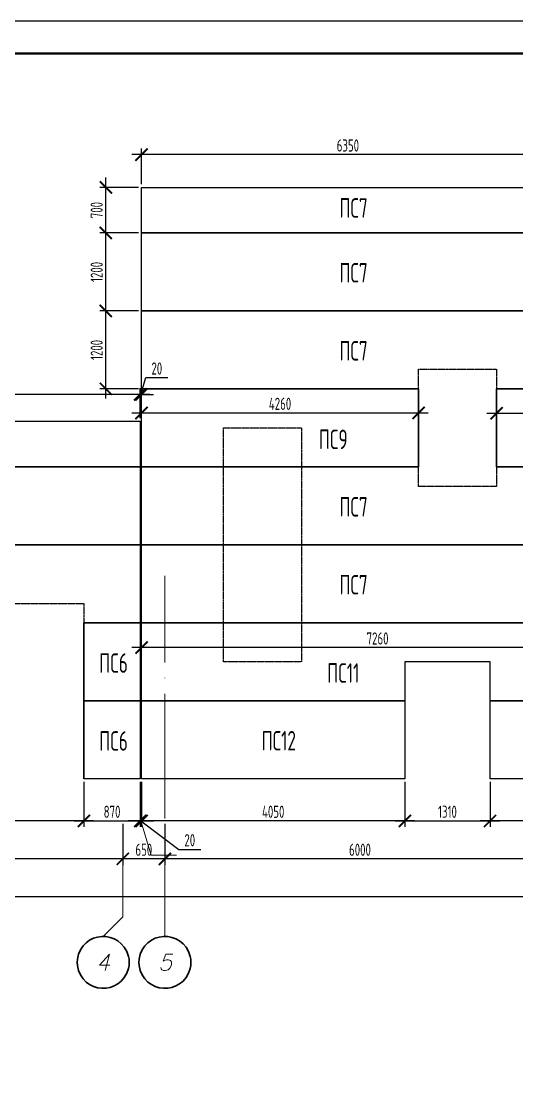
# Model space of a CAD drawing. Header units: millimetres. Extents: x 148937 to 2048786, y 870 to 351006.
# Drawn here: x 667333 to 674958, y 252734 to 268991 of the extents above; entities that cross this region are included whole.
import ezdxf
from ezdxf.enums import TextEntityAlignment as Align

# ---------------------------------------------------------------- set-up
doc = ezdxf.new("R2010")
doc.units = ezdxf.units.MM
doc.linetypes.add('_ШТР__2__1_', pattern=[3, 2, -1])
doc.layers.get('Defpoints').update_dxf_attribs({"color": 4})
doc.layers.add('PDF _Геометрия', color=7, linetype='Continuous')
doc.layers.add('PDF _Сплошная заливка', color=7, linetype='Continuous', true_color=0x007eff)
doc.layers.add('Размер', color=72, linetype='Continuous', lineweight=0)
doc.layers.add('Текстовые примечания', color=52, linetype='Continuous', lineweight=25)
doc.styles.add('_PP_Text Style', font='cs_gost2304.shx', dxfattribs={"width": 0.8})
doc.styles.add('М2.5', font='isocpeui.ttf', dxfattribs={"height": 2.5})
doc.styles.add('М3', font='isocpeui.ttf', dxfattribs={"height": 3})
doc.dimstyles.new('_PP_DIM Style', dxfattribs={"dimtxt": 2.5, "dimasz": 2.5, "dimexe": 1.25, "dimexo": 0.625, "dimtad": 1, "dimdec": 0, "dimrnd": 0.001, "dimtxsty": '_PP_Text Style', "dimblk": 'ARCHTICK', "dimcen": 2.5, "dimdle": 2, "dimadec": 0, "dimazin": 2, "dimtfac": 0.75, "dimtdec": 0, "dimtmove": 1, "dimatfit": 3, "dimfxl": 1, "dimtfill": 1, "dimtolj": 1, "dimarcsym": 0})

# ---------------------------------------------------------------- blocks, each defined once
blk = doc.blocks.new('_ArchTick')
at = {"color": 0, "linetype": 'ByBlock', "const_width": 0.15}
blk.add_lwpolyline([(-0.5, -0.5), (0.5, 0.5)], dxfattribs=at)
blk = doc.blocks.new('*D276')
at = {"layer": 'Defpoints', "color": 0, "ltscale": 75, "transparency": 16777216}
for p in [(654546, 256103), (699543, 256103), (654546, 255519)]:
    blk.add_point(p, dxfattribs=at)
at = {"layer": 'Размер', "color": 0, "lineweight": -2, "ltscale": 75, "transparency": 16777216}
for p, q in [((654546, 256056), (654546, 255425)), ((699543, 256056), (699543, 255425)), ((699693, 255519), (654396, 255519))]:
    blk.add_line(p, q, dxfattribs=at)
at = {"layer": 'Размер', "color": 0, "lineweight": -2, "ltscale": 75, "transparency": 16777216, "xscale": 187.5, "yscale": 187.5, "zscale": 187.5, "rotation": 180}
blk.add_blockref('_ArchTick', (654546, 255519), dxfattribs=at)
at = {"layer": 'Размер', "color": 0, "lineweight": -2, "ltscale": 75, "transparency": 16777216, "xscale": 187.5, "yscale": 187.5, "zscale": 187.5}
blk.add_blockref('_ArchTick', (699543, 255519), dxfattribs=at)
at = {"layer": 'Размер', "color": 0, "ltscale": 75, "transparency": 16777216, "insert": (677044, 255659), "char_height": 187.5, "attachment_point": 5, "style": '_PP_Text Style', "bg_fill": 3, "box_fill_scale": 1.1, "bg_fill_color": 256, "bg_fill_true_color": 13158600, "bg_fill_transparency": 0}
blk.add_mtext('\\A1;45000', dxfattribs=at)
blk = doc.blocks.new('*D242')
at = {"layer": 'Defpoints', "color": 0, "ltscale": 75, "transparency": 16777216}
for p in [(669545, 256687), (675545, 256687), (669545, 256103)]:
    blk.add_point(p, dxfattribs=at)
at = {"layer": 'Размер', "color": 0, "lineweight": -2, "ltscale": 75, "transparency": 16777216}
for p, q in [((669545, 256640), (669545, 256009)), ((675545, 256640), (675545, 256009)), ((675695, 256103), (669395, 256103))]:
    blk.add_line(p, q, dxfattribs=at)
at = {"layer": 'Размер', "color": 0, "lineweight": -2, "ltscale": 75, "transparency": 16777216, "xscale": 187.5, "yscale": 187.5, "zscale": 187.5, "rotation": 180}
blk.add_blockref('_ArchTick', (669545, 256103), dxfattribs=at)
at = {"layer": 'Размер', "color": 0, "lineweight": -2, "ltscale": 75, "transparency": 16777216, "xscale": 187.5, "yscale": 187.5, "zscale": 187.5}
blk.add_blockref('_ArchTick', (675545, 256103), dxfattribs=at)
at = {"layer": 'Размер', "color": 0, "ltscale": 75, "transparency": 16777216, "insert": (672545, 256244), "char_height": 187.5, "attachment_point": 5, "style": '_PP_Text Style', "bg_fill": 3, "box_fill_scale": 1.1, "bg_fill_color": 256, "bg_fill_true_color": 13158600, "bg_fill_transparency": 0}
blk.add_mtext('\\A1;6000', dxfattribs=at)
blk = doc.blocks.new('*D278')
at = {"layer": 'Defpoints', "color": 0, "ltscale": 75, "transparency": 16777216}
for p in [(668896, 256687), (669545, 256687), (668896, 256103)]:
    blk.add_point(p, dxfattribs=at)
at = {"layer": 'Размер', "color": 0, "lineweight": -2, "ltscale": 75, "transparency": 16777216}
for p, q in [((668896, 256640), (668896, 256009)), ((669545, 256640), (669545, 256009)), ((669695, 256103), (668746, 256103))]:
    blk.add_line(p, q, dxfattribs=at)
at = {"layer": 'Размер', "color": 0, "lineweight": -2, "ltscale": 75, "transparency": 16777216, "xscale": 187.5, "yscale": 187.5, "zscale": 187.5, "rotation": 180}
blk.add_blockref('_ArchTick', (668896, 256103), dxfattribs=at)
at = {"layer": 'Размер', "color": 0, "lineweight": -2, "ltscale": 75, "transparency": 16777216, "xscale": 187.5, "yscale": 187.5, "zscale": 187.5}
blk.add_blockref('_ArchTick', (669545, 256103), dxfattribs=at)
at = {"layer": 'Размер', "color": 0, "ltscale": 75, "transparency": 16777216, "insert": (669220, 256244), "char_height": 187.5, "attachment_point": 5, "style": '_PP_Text Style', "bg_fill": 3, "box_fill_scale": 1.1, "bg_fill_color": 256, "bg_fill_true_color": 13158600, "bg_fill_transparency": 0}
blk.add_mtext('\\A1;650', dxfattribs=at)
blk = doc.blocks.new('*D243')
at = {"layer": 'Defpoints', "color": 0, "ltscale": 75, "transparency": 16777216}
for p in [(664546, 256687), (668896, 256687), (664546, 256103)]:
    blk.add_point(p, dxfattribs=at)
at = {"layer": 'Размер', "color": 0, "lineweight": -2, "ltscale": 75, "transparency": 16777216}
for p, q in [((664546, 256640), (664546, 256009)), ((668896, 256640), (668896, 256009)), ((669046, 256103), (664396, 256103))]:
    blk.add_line(p, q, dxfattribs=at)
at = {"layer": 'Размер', "color": 0, "lineweight": -2, "ltscale": 75, "transparency": 16777216, "xscale": 187.5, "yscale": 187.5, "zscale": 187.5, "rotation": 180}
blk.add_blockref('_ArchTick', (664546, 256103), dxfattribs=at)
at = {"layer": 'Размер', "color": 0, "lineweight": -2, "ltscale": 75, "transparency": 16777216, "xscale": 187.5, "yscale": 187.5, "zscale": 187.5}
blk.add_blockref('_ArchTick', (668896, 256103), dxfattribs=at)
at = {"layer": 'Размер', "color": 0, "ltscale": 75, "transparency": 16777216, "insert": (666721, 256244), "char_height": 187.5, "attachment_point": 5, "style": '_PP_Text Style', "bg_fill": 3, "box_fill_scale": 1.1, "bg_fill_color": 256, "bg_fill_true_color": 13158600, "bg_fill_transparency": 0}
blk.add_mtext('\\A1;4350', dxfattribs=at)
blk = doc.blocks.new('*D284')
at = {"layer": 'Defpoints', "color": 0, "ltscale": 75, "transparency": 16777216}
for p in [(674546, 257336), (681534, 257336), (674546, 256687)]:
    blk.add_point(p, dxfattribs=at)
at = {"layer": 'Размер', "color": 0, "lineweight": -2, "ltscale": 75, "transparency": 16777216}
for p, q in [((674546, 257289), (674546, 256594)), ((681534, 257289), (681534, 256594)), ((681684, 256687), (674396, 256687))]:
    blk.add_line(p, q, dxfattribs=at)
at = {"layer": 'Размер', "color": 0, "lineweight": -2, "ltscale": 75, "transparency": 16777216, "xscale": 187.5, "yscale": 187.5, "zscale": 187.5, "rotation": 180}
blk.add_blockref('_ArchTick', (674546, 256687), dxfattribs=at)
at = {"layer": 'Размер', "color": 0, "lineweight": -2, "ltscale": 75, "transparency": 16777216, "xscale": 187.5, "yscale": 187.5, "zscale": 187.5}
blk.add_blockref('_ArchTick', (681534, 256687), dxfattribs=at)
at = {"layer": 'Размер', "color": 0, "ltscale": 75, "transparency": 16777216, "insert": (678040, 256828), "char_height": 187.5, "attachment_point": 5, "style": '_PP_Text Style', "bg_fill": 3, "box_fill_scale": 1.1, "bg_fill_color": 256, "bg_fill_true_color": 13158600, "bg_fill_transparency": 0}
blk.add_mtext('\\A1;6990', dxfattribs=at)
blk = doc.blocks.new('*D285')
at = {"layer": 'Defpoints', "color": 0, "ltscale": 75, "transparency": 16777216}
for p in [(669184, 257336), (673235, 257336), (669184, 256687)]:
    blk.add_point(p, dxfattribs=at)
at = {"layer": 'Размер', "color": 0, "lineweight": -2, "ltscale": 75, "transparency": 16777216}
for p, q in [((669184, 257289), (669184, 256594)), ((673235, 257289), (673235, 256594)), ((673385, 256687), (669034, 256687))]:
    blk.add_line(p, q, dxfattribs=at)
at = {"layer": 'Размер', "color": 0, "lineweight": -2, "ltscale": 75, "transparency": 16777216, "xscale": 187.5, "yscale": 187.5, "zscale": 187.5, "rotation": 180}
blk.add_blockref('_ArchTick', (669184, 256687), dxfattribs=at)
at = {"layer": 'Размер', "color": 0, "lineweight": -2, "ltscale": 75, "transparency": 16777216, "xscale": 187.5, "yscale": 187.5, "zscale": 187.5}
blk.add_blockref('_ArchTick', (673235, 256687), dxfattribs=at)
at = {"layer": 'Размер', "color": 0, "ltscale": 75, "transparency": 16777216, "insert": (671210, 256828), "char_height": 187.5, "attachment_point": 5, "style": '_PP_Text Style', "bg_fill": 3, "box_fill_scale": 1.1, "bg_fill_color": 256, "bg_fill_true_color": 13158600, "bg_fill_transparency": 0}
blk.add_mtext('\\A1;4050', dxfattribs=at)
blk = doc.blocks.new('*D286')
at = {"layer": 'Defpoints', "color": 0, "ltscale": 75, "transparency": 16777216}
for p in [(669164, 257336), (669184, 257336), (669164, 256687)]:
    blk.add_point(p, dxfattribs=at)
at = {"layer": 'Размер', "color": 0, "lineweight": -2, "ltscale": 75, "transparency": 16777216}
for p, q in [((669164, 257289), (669164, 256594)), ((669184, 257289), (669184, 256594)), ((669164, 256687), (668977, 256687)), ((669184, 256687), (669164, 256687)), ((669184, 256687), (669164, 256687)), ((669174, 256687), (669759, 256249)), ((669184, 256687), (669371, 256687)), ((669759, 256249), (670095, 256249))]:
    blk.add_line(p, q, dxfattribs=at)
at = {"layer": 'Размер', "color": 0, "lineweight": -2, "ltscale": 75, "transparency": 16777216, "xscale": 187.5, "yscale": 187.5, "zscale": 187.5}
blk.add_blockref('_ArchTick', (669164, 256687), dxfattribs=at)
at = {"layer": 'Размер', "color": 0, "lineweight": -2, "ltscale": 75, "transparency": 16777216, "xscale": 187.5, "yscale": 187.5, "zscale": 187.5, "rotation": 180}
blk.add_blockref('_ArchTick', (669184, 256687), dxfattribs=at)
at = {"layer": 'Размер', "color": 0, "ltscale": 75, "transparency": 16777216, "insert": (669927, 256390), "char_height": 187.5, "attachment_point": 5, "style": '_PP_Text Style', "bg_fill": 3, "box_fill_scale": 1.1, "bg_fill_color": 256, "bg_fill_true_color": 13158600, "bg_fill_transparency": 0}
blk.add_mtext('\\A1;20', dxfattribs=at)
blk = doc.blocks.new('*D287')
at = {"layer": 'Defpoints', "color": 0, "ltscale": 75, "transparency": 16777216}
for p in [(665296, 257336), (668297, 257336), (665296, 256687)]:
    blk.add_point(p, dxfattribs=at)
at = {"layer": 'Размер', "color": 0, "lineweight": -2, "ltscale": 75, "transparency": 16777216}
for p, q in [((665296, 257289), (665296, 256594)), ((668297, 257289), (668297, 256594)), ((668447, 256687), (665146, 256687))]:
    blk.add_line(p, q, dxfattribs=at)
at = {"layer": 'Размер', "color": 0, "lineweight": -2, "ltscale": 75, "transparency": 16777216, "xscale": 187.5, "yscale": 187.5, "zscale": 187.5, "rotation": 180}
blk.add_blockref('_ArchTick', (665296, 256687), dxfattribs=at)
at = {"layer": 'Размер', "color": 0, "lineweight": -2, "ltscale": 75, "transparency": 16777216, "xscale": 187.5, "yscale": 187.5, "zscale": 187.5}
blk.add_blockref('_ArchTick', (668297, 256687), dxfattribs=at)
at = {"layer": 'Размер', "color": 0, "ltscale": 75, "transparency": 16777216, "insert": (666796, 256828), "char_height": 187.5, "attachment_point": 5, "style": '_PP_Text Style', "bg_fill": 3, "box_fill_scale": 1.1, "bg_fill_color": 256, "bg_fill_true_color": 13158600, "bg_fill_transparency": 0}
blk.add_mtext('\\A1;3000', dxfattribs=at)
blk = doc.blocks.new('*D250')
at = {"layer": 'Defpoints', "color": 0, "ltscale": 75, "transparency": 16777216}
for p in [(669184, 266937), (669184, 266434), (675534, 266434)]:
    blk.add_point(p, dxfattribs=at)
at = {"layer": 'Размер', "color": 0, "lineweight": -2, "ltscale": 75, "transparency": 16777216}
for p, q in [((675684, 266937), (669034, 266937)), ((669184, 266481), (669184, 267031)), ((675534, 266481), (675534, 267031))]:
    blk.add_line(p, q, dxfattribs=at)
at = {"layer": 'Размер', "color": 0, "lineweight": -2, "ltscale": 75, "transparency": 16777216, "xscale": 187.5, "yscale": 187.5, "zscale": 187.5, "rotation": 180}
blk.add_blockref('_ArchTick', (669184, 266937), dxfattribs=at)
at = {"layer": 'Размер', "color": 0, "lineweight": -2, "ltscale": 75, "transparency": 16777216, "xscale": 187.5, "yscale": 187.5, "zscale": 187.5}
blk.add_blockref('_ArchTick', (675534, 266937), dxfattribs=at)
at = {"layer": 'Размер', "color": 0, "ltscale": 75, "transparency": 16777216, "insert": (672359, 267078), "char_height": 187.5, "attachment_point": 5, "style": '_PP_Text Style', "bg_fill": 3, "box_fill_scale": 1.1, "bg_fill_color": 256, "bg_fill_true_color": 13158600, "bg_fill_transparency": 0}
blk.add_mtext('\\A1;6350', dxfattribs=at)
blk = doc.blocks.new('*D251')
at = {"layer": 'Defpoints', "color": 0, "ltscale": 75, "transparency": 16777216}
for p in [(664554, 263249), (664554, 262835), (669164, 262835)]:
    blk.add_point(p, dxfattribs=at)
at = {"layer": 'Размер', "color": 0, "lineweight": -2, "ltscale": 75, "transparency": 16777216}
for p, q in [((669314, 263249), (664404, 263249)), ((664554, 262882), (664554, 263343)), ((669164, 262882), (669164, 263343))]:
    blk.add_line(p, q, dxfattribs=at)
at = {"layer": 'Размер', "color": 0, "lineweight": -2, "ltscale": 75, "transparency": 16777216, "xscale": 187.5, "yscale": 187.5, "zscale": 187.5, "rotation": 180}
blk.add_blockref('_ArchTick', (664554, 263249), dxfattribs=at)
at = {"layer": 'Размер', "color": 0, "lineweight": -2, "ltscale": 75, "transparency": 16777216, "xscale": 187.5, "yscale": 187.5, "zscale": 187.5}
blk.add_blockref('_ArchTick', (669164, 263249), dxfattribs=at)
at = {"layer": 'Размер', "color": 0, "ltscale": 75, "transparency": 16777216, "insert": (666859, 263389), "char_height": 187.5, "attachment_point": 5, "style": '_PP_Text Style', "bg_fill": 3, "box_fill_scale": 1.1, "bg_fill_color": 256, "bg_fill_true_color": 13158600, "bg_fill_transparency": 0}
blk.add_mtext('\\A1;4610', dxfattribs=at)
blk = doc.blocks.new('*D318')
at = {"layer": 'Defpoints', "color": 0, "ltscale": 75, "transparency": 16777216}
for p in [(669184, 263249), (669164, 262835), (669184, 262835)]:
    blk.add_point(p, dxfattribs=at)
at = {"layer": 'Размер', "color": 0, "lineweight": -2, "ltscale": 75, "transparency": 16777216}
for p, q in [((669174, 263249), (669252, 263507)), ((669252, 263507), (669588, 263507)), ((669164, 263249), (668977, 263249)), ((669164, 262882), (669164, 263343)), ((669164, 263249), (669184, 263249)), ((669164, 263249), (669184, 263249)), ((669184, 262882), (669184, 263343)), ((669184, 263249), (669371, 263249))]:
    blk.add_line(p, q, dxfattribs=at)
at = {"layer": 'Размер', "color": 0, "lineweight": -2, "ltscale": 75, "transparency": 16777216, "xscale": 187.5, "yscale": 187.5, "zscale": 187.5}
blk.add_blockref('_ArchTick', (669164, 263249), dxfattribs=at)
at = {"layer": 'Размер', "color": 0, "lineweight": -2, "ltscale": 75, "transparency": 16777216, "xscale": 187.5, "yscale": 187.5, "zscale": 187.5, "rotation": 180}
blk.add_blockref('_ArchTick', (669184, 263249), dxfattribs=at)
at = {"layer": 'Размер', "color": 0, "ltscale": 75, "transparency": 16777216, "insert": (669420, 263647), "char_height": 187.5, "attachment_point": 5, "style": '_PP_Text Style', "bg_fill": 3, "box_fill_scale": 1.1, "bg_fill_color": 256, "bg_fill_true_color": 13158600, "bg_fill_transparency": 0}
blk.add_mtext('\\A1;20', dxfattribs=at)
blk = doc.blocks.new('*D319')
at = {"layer": 'Defpoints', "color": 0, "ltscale": 75, "transparency": 16777216}
for p in [(668636, 264533), (669184, 264533), (669184, 263334)]:
    blk.add_point(p, dxfattribs=at)
at = {"layer": 'Размер', "color": 0, "lineweight": -2, "ltscale": 75, "transparency": 16777216}
for p, q in [((668636, 263184), (668636, 264683)), ((669137, 264533), (668542, 264533)), ((669137, 263334), (668542, 263334))]:
    blk.add_line(p, q, dxfattribs=at)
at = {"layer": 'Размер', "color": 0, "lineweight": -2, "ltscale": 75, "transparency": 16777216, "xscale": 187.5, "yscale": 187.5, "zscale": 187.5}
for p, rotation in [((668636, 264533), 90), ((668636, 263334), 270)]:
    blk.add_blockref('_ArchTick', p, dxfattribs=dict(at, rotation=rotation))
at = {"layer": 'Размер', "color": 0, "ltscale": 75, "transparency": 16777216, "insert": (668495, 263933), "char_height": 187.5, "attachment_point": 5, "rotation": 90, "style": '_PP_Text Style', "bg_fill": 3, "box_fill_scale": 1.1, "bg_fill_color": 256, "bg_fill_true_color": 13158600, "bg_fill_transparency": 0}
blk.add_mtext('\\A1;1200', dxfattribs=at)
blk = doc.blocks.new('*D320')
at = {"layer": 'Defpoints', "color": 0, "ltscale": 75, "transparency": 16777216}
for p in [(668636, 265733), (669184, 265733), (669184, 264533)]:
    blk.add_point(p, dxfattribs=at)
at = {"layer": 'Размер', "color": 0, "lineweight": -2, "ltscale": 75, "transparency": 16777216}
for p, q in [((668636, 264383), (668636, 265883)), ((669137, 265733), (668542, 265733)), ((669137, 264533), (668542, 264533))]:
    blk.add_line(p, q, dxfattribs=at)
at = {"layer": 'Размер', "color": 0, "lineweight": -2, "ltscale": 75, "transparency": 16777216, "xscale": 187.5, "yscale": 187.5, "zscale": 187.5}
for p, rotation in [((668636, 265733), 90), ((668636, 264533), 270)]:
    blk.add_blockref('_ArchTick', p, dxfattribs=dict(at, rotation=rotation))
at = {"layer": 'Размер', "color": 0, "ltscale": 75, "transparency": 16777216, "insert": (668495, 265133), "char_height": 187.5, "attachment_point": 5, "rotation": 90, "style": '_PP_Text Style', "bg_fill": 3, "box_fill_scale": 1.1, "bg_fill_color": 256, "bg_fill_true_color": 13158600, "bg_fill_transparency": 0}
blk.add_mtext('\\A1;1200', dxfattribs=at)
blk = doc.blocks.new('*D321')
at = {"layer": 'Defpoints', "color": 0, "ltscale": 75, "transparency": 16777216}
for p in [(668636, 266434), (669184, 266434), (669184, 265733)]:
    blk.add_point(p, dxfattribs=at)
at = {"layer": 'Размер', "color": 0, "lineweight": -2, "ltscale": 75, "transparency": 16777216}
for p, q in [((668636, 265583), (668636, 266584)), ((669137, 266434), (668542, 266434)), ((669137, 265733), (668542, 265733))]:
    blk.add_line(p, q, dxfattribs=at)
at = {"layer": 'Размер', "color": 0, "lineweight": -2, "ltscale": 75, "transparency": 16777216, "xscale": 187.5, "yscale": 187.5, "zscale": 187.5}
for p, rotation in [((668636, 266434), 90), ((668636, 265733), 270)]:
    blk.add_blockref('_ArchTick', p, dxfattribs=dict(at, rotation=rotation))
at = {"layer": 'Размер', "color": 0, "ltscale": 75, "transparency": 16777216, "insert": (668495, 266084), "char_height": 187.5, "attachment_point": 5, "rotation": 90, "style": '_PP_Text Style', "bg_fill": 3, "box_fill_scale": 1.1, "bg_fill_color": 256, "bg_fill_true_color": 13158600, "bg_fill_transparency": 0}
blk.add_mtext('\\A1;700', dxfattribs=at)
blk = doc.blocks.new('*D323')
at = {"layer": 'Defpoints', "color": 0, "ltscale": 75, "transparency": 16777216}
for p in [(668297, 257336), (669164, 257336), (669164, 256687)]:
    blk.add_point(p, dxfattribs=at)
at = {"layer": 'Размер', "color": 0, "lineweight": -2, "ltscale": 75, "transparency": 16777216}
for p, q in [((668297, 257289), (668297, 256594)), ((669164, 257289), (669164, 256594)), ((668147, 256687), (669314, 256687))]:
    blk.add_line(p, q, dxfattribs=at)
at = {"layer": 'Размер', "color": 0, "lineweight": -2, "ltscale": 75, "transparency": 16777216, "xscale": 187.5, "yscale": 187.5, "zscale": 187.5, "rotation": 180}
blk.add_blockref('_ArchTick', (668297, 256687), dxfattribs=at)
at = {"layer": 'Размер', "color": 0, "lineweight": -2, "ltscale": 75, "transparency": 16777216, "xscale": 187.5, "yscale": 187.5, "zscale": 187.5}
blk.add_blockref('_ArchTick', (669164, 256687), dxfattribs=at)
at = {"layer": 'Размер', "color": 0, "ltscale": 75, "transparency": 16777216, "insert": (668731, 256828), "char_height": 187.5, "attachment_point": 5, "style": '_PP_Text Style', "bg_fill": 3, "box_fill_scale": 1.1, "bg_fill_color": 256, "bg_fill_true_color": 13158600, "bg_fill_transparency": 0}
blk.add_mtext('\\A1;870', dxfattribs=at)
blk = doc.blocks.new('*D324')
at = {"layer": 'Defpoints', "color": 0, "ltscale": 75, "transparency": 16777216}
for p in [(673235, 257336), (674546, 257336), (674546, 256687)]:
    blk.add_point(p, dxfattribs=at)
at = {"layer": 'Размер', "color": 0, "lineweight": -2, "ltscale": 75, "transparency": 16777216}
for p, q in [((673235, 257289), (673235, 256594)), ((674546, 257289), (674546, 256594)), ((673085, 256687), (674696, 256687))]:
    blk.add_line(p, q, dxfattribs=at)
at = {"layer": 'Размер', "color": 0, "lineweight": -2, "ltscale": 75, "transparency": 16777216, "xscale": 187.5, "yscale": 187.5, "zscale": 187.5, "rotation": 180}
blk.add_blockref('_ArchTick', (673235, 256687), dxfattribs=at)
at = {"layer": 'Размер', "color": 0, "lineweight": -2, "ltscale": 75, "transparency": 16777216, "xscale": 187.5, "yscale": 187.5, "zscale": 187.5}
blk.add_blockref('_ArchTick', (674546, 256687), dxfattribs=at)
at = {"layer": 'Размер', "color": 0, "ltscale": 75, "transparency": 16777216, "insert": (673891, 256828), "char_height": 187.5, "attachment_point": 5, "style": '_PP_Text Style', "bg_fill": 3, "box_fill_scale": 1.1, "bg_fill_color": 256, "bg_fill_true_color": 13158600, "bg_fill_transparency": 0}
blk.add_mtext('\\A1;1310', dxfattribs=at)
blk = doc.blocks.new('*D325')
at = {"layer": 'Defpoints', "color": 0, "ltscale": 75, "transparency": 16777216}
for p in [(673446, 262963), (669184, 262835), (673446, 262135)]:
    blk.add_point(p, dxfattribs=at)
at = {"layer": 'Размер', "color": 0, "lineweight": -2, "ltscale": 75, "transparency": 16777216}
for p, q in [((669184, 262882), (669184, 263057)), ((673446, 262182), (673446, 263057)), ((669034, 262963), (673596, 262963))]:
    blk.add_line(p, q, dxfattribs=at)
at = {"layer": 'Размер', "color": 0, "lineweight": -2, "ltscale": 75, "transparency": 16777216, "xscale": 187.5, "yscale": 187.5, "zscale": 187.5, "rotation": 180}
blk.add_blockref('_ArchTick', (669184, 262963), dxfattribs=at)
at = {"layer": 'Размер', "color": 0, "lineweight": -2, "ltscale": 75, "transparency": 16777216, "xscale": 187.5, "yscale": 187.5, "zscale": 187.5}
blk.add_blockref('_ArchTick', (673446, 262963), dxfattribs=at)
at = {"layer": 'Размер', "color": 0, "ltscale": 75, "transparency": 16777216, "insert": (671315, 263104), "char_height": 187.5, "attachment_point": 5, "style": '_PP_Text Style', "bg_fill": 3, "box_fill_scale": 1.1, "bg_fill_color": 256, "bg_fill_true_color": 13158600, "bg_fill_transparency": 0}
blk.add_mtext('\\A1;4260', dxfattribs=at)
blk = doc.blocks.new('*D326')
at = {"layer": 'Defpoints', "color": 0, "ltscale": 75, "transparency": 16777216}
for p in [(674645, 262959), (676445, 262959), (676445, 262135)]:
    blk.add_point(p, dxfattribs=at)
at = {"layer": 'Размер', "color": 0, "lineweight": -2, "ltscale": 75, "transparency": 16777216}
for p, q in [((676445, 262182), (676445, 263053)), ((674495, 262959), (676595, 262959)), ((674645, 262912), (674645, 262866))]:
    blk.add_line(p, q, dxfattribs=at)
at = {"layer": 'Размер', "color": 0, "lineweight": -2, "ltscale": 75, "transparency": 16777216, "xscale": 187.5, "yscale": 187.5, "zscale": 187.5, "rotation": 180}
blk.add_blockref('_ArchTick', (674645, 262959), dxfattribs=at)
at = {"layer": 'Размер', "color": 0, "lineweight": -2, "ltscale": 75, "transparency": 16777216, "xscale": 187.5, "yscale": 187.5, "zscale": 187.5}
blk.add_blockref('_ArchTick', (676445, 262959), dxfattribs=at)
at = {"layer": 'Размер', "color": 0, "ltscale": 75, "transparency": 16777216, "insert": (675545, 263100), "char_height": 187.5, "attachment_point": 5, "style": '_PP_Text Style', "bg_fill": 3, "box_fill_scale": 1.1, "bg_fill_color": 256, "bg_fill_true_color": 13158600, "bg_fill_transparency": 0}
blk.add_mtext('\\A1;1800', dxfattribs=at)
blk = doc.blocks.new('*D330')
at = {"layer": 'Defpoints', "color": 0, "ltscale": 75, "transparency": 16777216}
for p in [(669186, 259354), (669186, 259354), (676445, 259354)]:
    blk.add_point(p, dxfattribs=at)
at = {"layer": 'Размер', "color": 0, "lineweight": -2, "ltscale": 75, "transparency": 16777216}
for p, q in [((676595, 259354), (669036, 259354)), ((669186, 259400), (669186, 259447)), ((676445, 259400), (676445, 259447))]:
    blk.add_line(p, q, dxfattribs=at)
at = {"layer": 'Размер', "color": 0, "lineweight": -2, "ltscale": 75, "transparency": 16777216, "xscale": 187.5, "yscale": 187.5, "zscale": 187.5, "rotation": 180}
blk.add_blockref('_ArchTick', (669186, 259354), dxfattribs=at)
at = {"layer": 'Размер', "color": 0, "lineweight": -2, "ltscale": 75, "transparency": 16777216, "xscale": 187.5, "yscale": 187.5, "zscale": 187.5}
blk.add_blockref('_ArchTick', (676445, 259354), dxfattribs=at)
at = {"layer": 'Размер', "color": 0, "ltscale": 75, "transparency": 16777216, "insert": (672815, 259494), "char_height": 187.5, "attachment_point": 5, "style": '_PP_Text Style', "bg_fill": 3, "box_fill_scale": 1.1, "bg_fill_color": 256, "bg_fill_true_color": 13158600, "bg_fill_transparency": 0}
blk.add_mtext('\\A1;7260', dxfattribs=at)
blk = doc.blocks.new('*U427')
blk.add_lwpolyline([(0, 0), (594, 0), (594, 420), (0, 420)], close=True)
at = {"const_width": 0.35}
blk.add_lwpolyline([(20, 5), (589, 5), (589, 415), (20, 415)], close=True, dxfattribs=at)
at = {"style": 'М2.5'}
for tag, height, p in [('ГРАФА_ЗАКАЗЧИК', 2.5, (474.05, 55)), ('ГРАФА_10Ф3-1', 2.5, (405, 32.5)), ('ГРАФА_13Ф3-1', 2.5, (460, 32.5)), ('ГРАФА_10Ф3-2', 2.5, (405, 27.5)), ('ГРАФА_13Ф3-2', 2.5, (460, 27.5)), ('ГРАФА_10Ф3-3', 2.5, (405, 22.5)), ('ГРАФА_13Ф3-3', 2.5, (460, 22.5)), ('ГРАФА_10Ф3-4', 2.5, (405, 17.5)), ('ГРАФА_13Ф3-4', 2.5, (460, 17.5)), ('ГРАФА_10Ф3-5', 2.5, (405, 12.5)), ('ГРАФА_13Ф3-5', 2.5, (460, 12.5)), ('ГРАФА_10Ф3-6', 2.5, (405, 7.5)), ('ГРАФА_13Ф3-6', 2.5, (460, 7.5)), ('СВОЙСТВА_2', 3, (549.57, 2.5)), ('ФОРМАТ', 3, (527.51, 2.5))]:
    blk.add_attdef(tag, text='', height=height, dxfattribs=at).set_placement(p, align=Align.MIDDLE_LEFT)
at = {"style": 'М3'}
for tag, p in [('ГРАФА_1Ф3', (529, 55)), ('ГРАФА_6Ф3', (546.5, 25)), ('ГРАФА_7Ф3', (562.5, 25)), ('ГРАФА_8Ф3', (580, 25))]:
    blk.add_attdef(tag, text='', height=3, dxfattribs=at).set_placement(p, align=Align.MIDDLE_CENTER)
at = {"lineweight": 30, "flags": 104}
for tag, height, p in [('ГРАФА_2Ф3', 2.4, (529, 42.5)), ('ГРАФА_3Ф3', 2.5, (504, 27.5)), ('ГРАФА_4Ф3', 2.5, (504, 12.5))]:
    blk.add_attdef(tag, text='', height=height, dxfattribs=at).set_placement(p, align=Align.MIDDLE_CENTER)

msp = doc.modelspace()

# ---------------------------------------------------------------- linework, layer by layer
at = {"layer": 'PDF _Геометрия', "color": 7, "lineweight": 30}
for points in [[(675536.12615, 266433.78247), (675536.12615, 265735.60847), (669185.965, 265735.60847), (669185.965, 266433.78247)], [(675536.12615, 265735.6071), (675536.12615, 264534.74778), (669185.965, 264534.74778), (669185.965, 265735.6071)], [(673445.90041, 263333.88997), (673445.90041, 262135.17891), (669185.96475, 262135.17891), (669185.96475, 263333.88997)], [(676444.82665, 263333.88997), (676444.82665, 262135.17891), (674644.61186, 262135.17891), (674644.61186, 263333.88997)], [(669164.48197, 262835.50111), (669164.48197, 262135.17891), (664556.53363, 262135.17891), (664556.53363, 262835.50111)], [(669164.48197, 262135.17973), (669164.48197, 260934.3204), (664556.53363, 260934.3204), (664556.53363, 262135.17973)], [(675536.12615, 260934.31892), (675536.12615, 259735.60785), (669185.965, 259735.60785), (669185.965, 260934.31892)], [(669164.48197, 259735.60868), (669164.48197, 258534.74935), (668296.59797, 258534.74935), (668296.59797, 259735.60868)], [(669164.48197, 258534.75005), (669164.48197, 257336.03899), (668296.59797, 257336.03899), (668296.59797, 258534.75005)], [(673235.37392, 258534.75005), (673235.37392, 257336.03899), (669185.96475, 257336.03899), (669185.96475, 258534.75005)]]:
    msp.add_lwpolyline(points, close=True, dxfattribs=at)
for points in [[(673445.90041, 263333.88927), (669185.96475, 263333.88927), (669185.96475, 264534.7486), (675536.12601, 264534.7486), (675536.12601, 263333.88927), (674644.61147, 263333.88927)], [(673445.90041, 262135.17891), (673445.90041, 263333.88997)], [(674644.61147, 263333.88927), (674644.61147, 262135.17891)], [(674644.61296, 262135.17891), (675536.12746, 262135.17891), (675536.12746, 260934.31958), (669185.96609, 260934.31958), (669185.96609, 262135.17891), (673445.9019, 262135.17891)], [(665295.52613, 259735.60785), (664556.53583, 259735.60785), (664556.53583, 260934.31892), (669164.48417, 260934.31892), (669164.48417, 259735.60785), (668296.60024, 259735.60785)], [(668296.60024, 259735.60785), (668296.60024, 257336.03899)], [(673235.37392, 258534.74935), (669185.96475, 258534.74935), (669185.96475, 259735.60868), (676444.82608, 259735.60868), (676444.82608, 258534.74935), (674545.79275, 258534.74935)], [(674545.79413, 257336.03899), (674545.79413, 259134.10562), (673235.3753, 259134.10562), (673235.3753, 257336.03899)], [(680644.61139, 258534.74935), (681533.97766, 258534.74935), (681533.97766, 257336.03829), (674545.79305, 257336.03829), (674545.79305, 258534.74935), (676444.8261, 258534.74935)]]:
    msp.add_lwpolyline(points, dxfattribs=at)
at = {"layer": 'PDF _Геометрия', "color": 7, "linetype": '_ШТР__2__1_', "lineweight": 30}
for points in [[(673445.90041, 263333.88997), (673445.90041, 263634.64203), (674644.61147, 263634.64203), (674644.61147, 263333.88927)], [(674644.61147, 262135.17891), (674644.61147, 261834.42724), (673445.90041, 261834.42724), (673445.90041, 262135.17891)], [(665295.52613, 259735.60785), (665295.52613, 260034.21303), (668296.60024, 260034.21303), (668296.60024, 259735.60785)]]:
    msp.add_lwpolyline(points, dxfattribs=at)
msp.add_lwpolyline([(670444.82603, 259134.10452), (670444.82603, 262734.53409), (671645.68536, 262734.53409), (671645.68536, 259134.10452)], close=True, dxfattribs=at)
at = {"layer": 'PDF _Геометрия', "color": 7, "lineweight": 5}
for points in [[(669544.7181, 260457.41359), (669544.7181, 259123.36425)], [(669544.7181, 258884.90933), (669544.7181, 258887.05756)], [(669544.73415, 258644.30866), (669544.73415, 256723.79402)], [(669544.73415, 256485.34016), (669544.73415, 256487.48839)]]:
    msp.add_lwpolyline(points, dxfattribs=at)
at = {"layer": 'PDF _Геометрия', "color": 7, "lineweight": 9}
msp.add_lwpolyline([(669544.73415, 256023.47229), (669544.73415, 256302.74176)], close=True, dxfattribs=at)
at = {"layer": 'PDF _Геометрия', "color": 7, "lineweight": 15}
for points in [[(668623.12823, 254386.52076), (668689.72329, 254635.71518), (668537.19913, 254468.15342), (668698.3162, 254468.15342)], [(669665.01832, 254635.71518), (669559.75517, 254635.71518), (669518.93884, 254528.30379), (669533.97643, 254541.19316), (669568.34808, 254551.9343), (669600.57149, 254551.9343), (669630.64668, 254541.19316), (669645.68428, 254517.56265), (669645.68428, 254481.04278), (669639.23959, 254457.41228), (669619.90554, 254420.89241), (669591.97858, 254397.2619), (669555.45871, 254386.52076), (669523.2353, 254386.52076), (669495.30834, 254397.2619), (669486.71542, 254410.15127), (669482.41897, 254433.78177)]]:
    msp.add_lwpolyline(points, dxfattribs=at)
at = {"layer": 'PDF _Геометрия', "color": 7, "lineweight": 35}
for points in [[(668984.03119, 254418.74488), (668992.6241, 254463.85766), (668994.77233, 254511.11867), (668992.6241, 254558.37968), (668984.03119, 254603.49246)], [(669933.54854, 254418.74488), (669942.14145, 254463.85766), (669944.28968, 254511.11867), (669942.14145, 254558.37968), (669933.54854, 254603.49246)], [(668197.77985, 254558.37968), (668195.63162, 254511.11867), (668197.77985, 254463.85766)], [(669147.29719, 254558.37968), (669145.14897, 254511.11867), (669147.29719, 254463.85766)]]:
    msp.add_lwpolyline(points, dxfattribs=at)
for points in [[(668984.03119, 254603.49246), (668866.34411, 255036.39615), (668266.09352, 255001.12941), (668197.77985, 254558.37968)], [(669933.54854, 254603.49246), (669815.86146, 255036.39615), (669215.61087, 255001.12941), (669147.29719, 254558.37968)], [(668197.77985, 254463.85766), (668266.09352, 254021.10793), (668866.34411, 253985.84119), (668984.03119, 254418.74488)], [(669147.29719, 254463.85766), (669215.61087, 254021.10793), (669815.86146, 253985.84119), (669933.54854, 254418.74488)]]:
    msp.add_open_spline(points, degree=3, dxfattribs=at)

# ---------------------------------------------------------------- texts
at = {"layer": 'Текстовые примечания', "color": 7, "ltscale": 75, "char_height": 300, "attachment_point": 5, "style": '_PP_Text Style'}
for s, insert in [('\\pxqc;ПС7', (672445.86562, 266116.65447)), ('\\pxqc;ПС7', (672445.86543, 265119.79597)), ('\\pxqc;ПС7', (672445.86543, 263918.93734)), ('\\pxqc;ПС9', (672133.75404, 262557.22627)), ('\\pxqc;ПС7', (672445.86683, 261519.36695)), ('\\pxqc;ПС7', (672445.86562, 260320.65522)), ('\\pxqc;ПС6', (668753.63676, 259115.79757)), ('\\pxqc;ПС11', (672287.48588, 258962.79672)), ('\\pxqc;ПС6', (668753.63676, 257917.08651)), ('\\pxqc;ПС12', (671295.48939, 257921.08635))]:
    msp.add_mtext_dynamic_manual_height_columns(s, width=891.7464151, gutter_width=75, heights=[1198.7105], dxfattribs=dict(at, insert=insert))

# ---------------------------------------------------------------- next in the draw order: dimensions: what is measured, and where the dimension line sits
at = {"layer": 'Размер', "color": 7, "ltscale": 75}
for base, p1, p2, picture, middle in [((669183.83089, 266937.10398), (675533.98908, 266433.77753), (669183.83089, 266433.77753), '*D250', (672358.90999, 267077.72898)), ((664554.40385, 263248.81475), (669164.4982, 262835.49894), (664554.40385, 262835.49894), '*D251', (666859.45103, 263389.43975))]:
    dim = msp.add_linear_dim(base=base, p1=p1, p2=p2, angle=180, dimstyle='_PP_DIM Style', override={"dimscale": 75}, dxfattribs=at)
    dim.commit()
    dim.dimension.update_dxf_attribs({"geometry": picture, "text_midpoint": middle})
dim = msp.add_linear_dim(base=(676444.8261, 262959.33638), p1=(674644.61186, 262959.33638), p2=(676444.8261, 262135.17891), dimstyle='_PP_DIM Style', override={"dimscale": 75}, dxfattribs=at)
dim.commit()
dim.dimension.update_dxf_attribs({"geometry": '*D326', "text_midpoint": (675544.71898, 263099.96138)})
dim = msp.add_linear_dim(base=(669185.96475, 259353.55427), p1=(676444.82665, 259353.55427), p2=(669185.96475, 259353.55427), text='7260', dimstyle='_PP_DIM Style', override={"dimscale": 75}, dxfattribs=at)
dim.commit()
dim.dimension.update_dxf_attribs({"geometry": '*D330', "text_midpoint": (672815.3957, 259494.17927)})
dim = msp.add_linear_dim(base=(654545.81632, 255518.63814), p1=(699542.5729, 256102.95607), p2=(654545.81632, 256102.95607), angle=180, text='45000', dimstyle='_PP_DIM Style', override={"dimscale": 75}, dxfattribs=at)
dim.commit()
dim.dimension.update_dxf_attribs({"geometry": '*D276', "text_midpoint": (677044.19461, 255659.26314)})

# ---------------------------------------------------------------- next in the draw order: linework, layer by layer
at = {"layer": 'PDF _Геометрия', "color": 7, "lineweight": 9}
msp.add_lwpolyline([(654446.97618, 255518.63799), (699643.5378, 255518.63799)], dxfattribs=at)

# ---------------------------------------------------------------- next in the draw order: dimensions: what is measured, and where the dimension line sits
at = {"layer": 'Размер', "color": 7, "ltscale": 75}
dim = msp.add_linear_dim(base=(669183.83255, 263248.81475), p1=(669164.4982, 262835.49894), p2=(669183.83255, 262835.49894), angle=180, text='20', dimstyle='_PP_DIM Style', override={"dimscale": 75}, dxfattribs=at)
dim.commit()
dim.dimension.update_dxf_attribs({"geometry": '*D318', "text_midpoint": (669298.38412, 263647.25225)})
dim = msp.add_linear_dim(base=(669544.73415, 256102.95607), p1=(675544.73196, 256687.274), p2=(669544.73415, 256687.274), angle=180, dimstyle='_PP_DIM Style', override={"dimscale": 75}, dxfattribs=at)
dim.commit()
dim.dimension.update_dxf_attribs({"geometry": '*D242', "text_midpoint": (672544.73306, 256243.58107)})

# ---------------------------------------------------------------- next in the draw order: dimensions: what is measured, and where the dimension line sits
for base, p1, p2, angle, text, picture, middle in [((668636.03464, 264532.59886), (669183.83255, 263333.88796), (669183.83255, 264532.59886), 90, '1200', '*D319', (668495.40964, 263933.24341)), ((674545.79413, 256687.274), (681533.9869, 257336.03829), (674545.79413, 257336.03899), 180, '6990', '*D284', (678039.89052, 256827.899)), ((668895.81077, 256102.95607), (669544.73415, 256687.274), (668895.81077, 256687.274), 180, '650', '*D278', (669220.27246, 256243.58107))]:
    dim = msp.add_linear_dim(base=base, p1=p1, p2=p2, angle=angle, text=text, dimstyle='_PP_DIM Style', override={"dimscale": 75}, dxfattribs=at)
    dim.commit()
    dim.dimension.update_dxf_attribs({"geometry": picture, "text_midpoint": middle})

# ---------------------------------------------------------------- next in the draw order: linework, layer by layer
at = {"layer": 'PDF _Геометрия', "color": 7, "lineweight": 9}
msp.add_lwpolyline([(669445.89927, 256102.95401), (675645.68459, 256102.95401)], dxfattribs=at)

# ---------------------------------------------------------------- next in the draw order: dimensions: what is measured, and where the dimension line sits
at = {"layer": 'Размер', "color": 7, "ltscale": 75}
dim = msp.add_linear_dim(base=(668636.03464, 265733.45763), p1=(669183.83255, 264532.59886), p2=(669183.832, 265733.45763), angle=90, text='1200', dimstyle='_PP_DIM Style', override={"dimscale": 75}, dxfattribs=at)
dim.commit()
dim.dimension.update_dxf_attribs({"geometry": '*D320', "text_midpoint": (668495.40964, 265133.02824)})
dim = msp.add_linear_dim(base=(673445.90041, 262963.08638), p1=(669183.83255, 262835.49894), p2=(673445.90041, 262135.17891), text='4260', dimstyle='_PP_DIM Style', override={"dimscale": 75}, dxfattribs=at)
dim.commit()
dim.dimension.update_dxf_attribs({"geometry": '*D325', "text_midpoint": (671314.86648, 263103.71138)})
dim = msp.add_linear_dim(base=(664545.81077, 256102.95607), p1=(668895.81077, 256687.274), p2=(664545.81077, 256687.274), angle=180, dimstyle='_PP_DIM Style', override={"dimscale": 75}, dxfattribs=at)
dim.commit()
dim.dimension.update_dxf_attribs({"geometry": '*D243', "text_midpoint": (666720.81077, 256243.58107)})

# ---------------------------------------------------------------- next in the draw order: linework, layer by layer
at = {"layer": 'PDF _Геометрия', "color": 7, "lineweight": 9}
for points in [[(664444.82761, 256102.95401), (668994.77397, 256102.95401)], [(668794.98872, 256102.95401), (669645.6869, 256102.95401)]]:
    msp.add_lwpolyline(points, dxfattribs=at)

# ---------------------------------------------------------------- next in the draw order: dimensions: what is measured, and where the dimension line sits
at = {"layer": 'Размер', "color": 7, "ltscale": 75}
for base, p1, p2, angle, text, picture, middle in [((668636.03464, 266433.77753), (669183.832, 265733.45763), (669183.83089, 266433.77753), 90, '700', '*D321', (668495.40964, 266083.61758)), ((665295.52613, 256687.274), (668296.60024, 257336.03829), (665295.52613, 257336.03899), 180, '3000', '*D287', (666796.06319, 256827.899)), ((669183.83089, 256687.274), (673235.3753, 257336.03899), (669183.83089, 257336.03829), 180, '4050', '*D285', (671209.6031, 256827.899))]:
    dim = msp.add_linear_dim(base=base, p1=p1, p2=p2, angle=angle, text=text, dimstyle='_PP_DIM Style', override={"dimscale": 75}, dxfattribs=at)
    dim.commit()
    dim.dimension.update_dxf_attribs({"geometry": picture, "text_midpoint": middle})

# ---------------------------------------------------------------- next in the draw order: dimensions: what is measured, and where the dimension line sits
dim = msp.add_linear_dim(base=(669164.4982, 256687.274), p1=(669183.83089, 257336.03829), p2=(669164.4982, 257336.03829), angle=180, text='20', dimstyle='_PP_DIM Style', override={"dimscale": 75}, dxfattribs=at)
dim.commit()
dim.dimension.update_dxf_attribs({"geometry": '*D286', "text_midpoint": (669805.66583, 256249.08638), "dimtype": 160})
dim = msp.add_linear_dim(base=(674545.79413, 256687.274), p1=(673235.37392, 257336.03899), p2=(674545.79413, 257336.03899), dimstyle='_PP_DIM Style', override={"dimscale": 75}, dxfattribs=at)
dim.commit()
dim.dimension.update_dxf_attribs({"geometry": '*D324', "text_midpoint": (673890.58403, 256827.899)})

# ---------------------------------------------------------------- next in the draw order: linework, layer by layer
at = {"layer": 'PDF _Геометрия', "color": 7, "lineweight": 9}
for points in [[(673235.37392, 256607.78839), (673235.37392, 256887.058)], [(674545.79413, 256607.78839), (674545.79413, 256887.058)], [(668895.9535, 256023.47019), (668895.9535, 256302.7398)], [(669544.7181, 256023.47019), (669544.7181, 256302.7398)]]:
    msp.add_lwpolyline(points, close=True, dxfattribs=at)
for points in [[(673134.40695, 256687.27439), (674644.61104, 256687.27439)], [(674444.82717, 256687.27439), (681634.94557, 256687.27439)]]:
    msp.add_lwpolyline(points, dxfattribs=at)
at = {"layer": 'PDF _Геометрия', "color": 7, "lineweight": 5}
for points in [[(668895.9535, 256395.1142), (668895.9535, 255211.44069), (668595.20162, 254910.68889)], [(669544.7181, 256485.34046), (669544.7181, 256487.48869)], [(669544.7181, 256244.73782), (669544.7181, 254910.68848)]]:
    msp.add_lwpolyline(points, dxfattribs=at)
at = {"layer": 'PDF _Сплошная заливка', "color": 7, "lineweight": 9, "transparency": 33554559}
for points in [[(673151.59426, 256620.67767), (673168.78008, 256605.64008), (673301.9702, 256771.05361)], [(673301.97064, 256771.05405), (673168.78052, 256605.64052), (673151.5947, 256620.67811)], [(673168.77938, 256605.64069), (673301.9695, 256771.05422), (673319.15532, 256753.8684)], [(673319.15576, 256753.86893), (673301.96994, 256771.05475), (673168.77982, 256605.64121)], [(674462.01229, 256620.67767), (674479.19811, 256605.64008), (674612.38823, 256771.05361)], [(674612.38867, 256771.05405), (674479.19855, 256605.64052), (674462.01273, 256620.67811)], [(674627.42565, 256753.86893), (674612.38806, 256771.05475), (674479.19794, 256605.64121)], [(674479.1996, 256605.64069), (674612.38972, 256771.05422), (674627.42731, 256753.8684)], [(668962.54804, 256186.73585), (668829.35792, 256019.17409), (668812.1721, 256036.35991)], [(668812.17385, 256036.35947), (668829.35967, 256019.17365), (668962.54979, 256186.73541)], [(668829.35897, 256019.17435), (668962.54909, 256186.73611), (668977.58668, 256169.55029)], [(668977.58721, 256169.55073), (668962.54961, 256186.73655), (668829.35949, 256019.17479)], [(669463.0844, 256036.35947), (669478.12199, 256019.17365), (669613.46034, 256186.73541)], [(669613.46296, 256186.73585), (669478.12461, 256019.17409), (669463.08702, 256036.35991)], [(669478.12356, 256019.17435), (669613.46191, 256186.73611), (669628.4995, 256169.55029)], [(669628.50212, 256169.55073), (669613.46453, 256186.73655), (669478.12619, 256019.17479)]]:
    msp.add_solid(points, dxfattribs=at)

# ---------------------------------------------------------------- next in the draw order: dimensions: what is measured, and where the dimension line sits
at = {"layer": 'Размер', "color": 7, "ltscale": 75}
dim = msp.add_linear_dim(base=(669164.48197, 256687.274), p1=(668296.60024, 257336.03829), p2=(669164.48197, 257336.03899), text='870', dimstyle='_PP_DIM Style', override={"dimscale": 75}, dxfattribs=at)
dim.commit()
dim.dimension.update_dxf_attribs({"geometry": '*D323', "text_midpoint": (668730.54111, 256827.899)})

# ---------------------------------------------------------------- next in the draw order: linework, layer by layer
at = {"layer": 'PDF _Геометрия', "color": 7, "lineweight": 9}
for points in [[(668296.59832, 256607.78839), (668296.59832, 256887.058)], [(669164.48197, 256607.78839), (669164.48197, 256887.058)], [(669185.96337, 256607.78839), (669185.96337, 256887.058)]]:
    msp.add_lwpolyline(points, close=True, dxfattribs=at)
for points in [[(665196.70731, 256687.27439), (668395.41823, 256687.27439)], [(668195.63354, 256687.27439), (669265.45091, 256687.27439)], [(669164.48197, 256687.27439), (669016.25426, 256687.27439)], [(669084.99859, 256687.27439), (673334.19301, 256687.27439)], [(669164.48197, 256687.27439), (669185.96424, 256687.27439), (669164.48197, 256687.27439)], [(669175.22485, 256687.27439), (669334.1937, 256158.81037), (669725.17115, 256158.81037)], [(669185.96337, 256687.27439), (669336.33931, 256687.27439)]]:
    msp.add_lwpolyline(points, dxfattribs=at)
at = {"layer": 'PDF _Геометрия', "color": 7, "lineweight": 5}
msp.add_lwpolyline([(668895.9535, 256633.5687), (668895.9535, 256635.71693)], dxfattribs=at)
at = {"layer": 'PDF _Сплошная заливка', "color": 7, "lineweight": 9, "transparency": 33554559}
for points in [[(668363.19286, 256771.05405), (668227.85451, 256605.64052), (668212.81692, 256620.67811)], [(668212.81866, 256620.67767), (668227.85626, 256605.64008), (668363.1946, 256771.05361)], [(668227.85346, 256605.64069), (668363.19181, 256771.05422), (668378.2294, 256753.8684)], [(668378.23202, 256753.86893), (668363.19443, 256771.05475), (668227.85608, 256605.64121)], [(669082.85264, 256620.67767), (669097.89023, 256605.64008), (669233.22858, 256771.05361)], [(669082.85264, 256620.67767), (669097.89023, 256605.64008), (669233.22858, 256771.05361)], [(669097.88743, 256605.64069), (669233.22578, 256771.05422), (669248.26337, 256753.8684)], [(669097.88743, 256605.64069), (669233.22578, 256771.05422), (669248.26337, 256753.8684)], [(669252.56228, 256771.05405), (669119.37216, 256605.64052), (669102.18634, 256620.67811)], [(669252.56228, 256771.05405), (669119.37216, 256605.64052), (669102.18634, 256620.67811)], [(669267.59707, 256753.86893), (669252.55948, 256771.05475), (669119.36936, 256605.64121)], [(669267.59707, 256753.86893), (669252.55948, 256771.05475), (669119.36936, 256605.64121)]]:
    msp.add_solid(points, dxfattribs=at)

# ---------------------------------------------------------------- next in the draw order: block references
at = {"xscale": 100, "yscale": 100, "zscale": 100}
msp.add_blockref('*U427', (648598.19361, 226991), dxfattribs=at)

doc.saveas('drawing.dxf')
